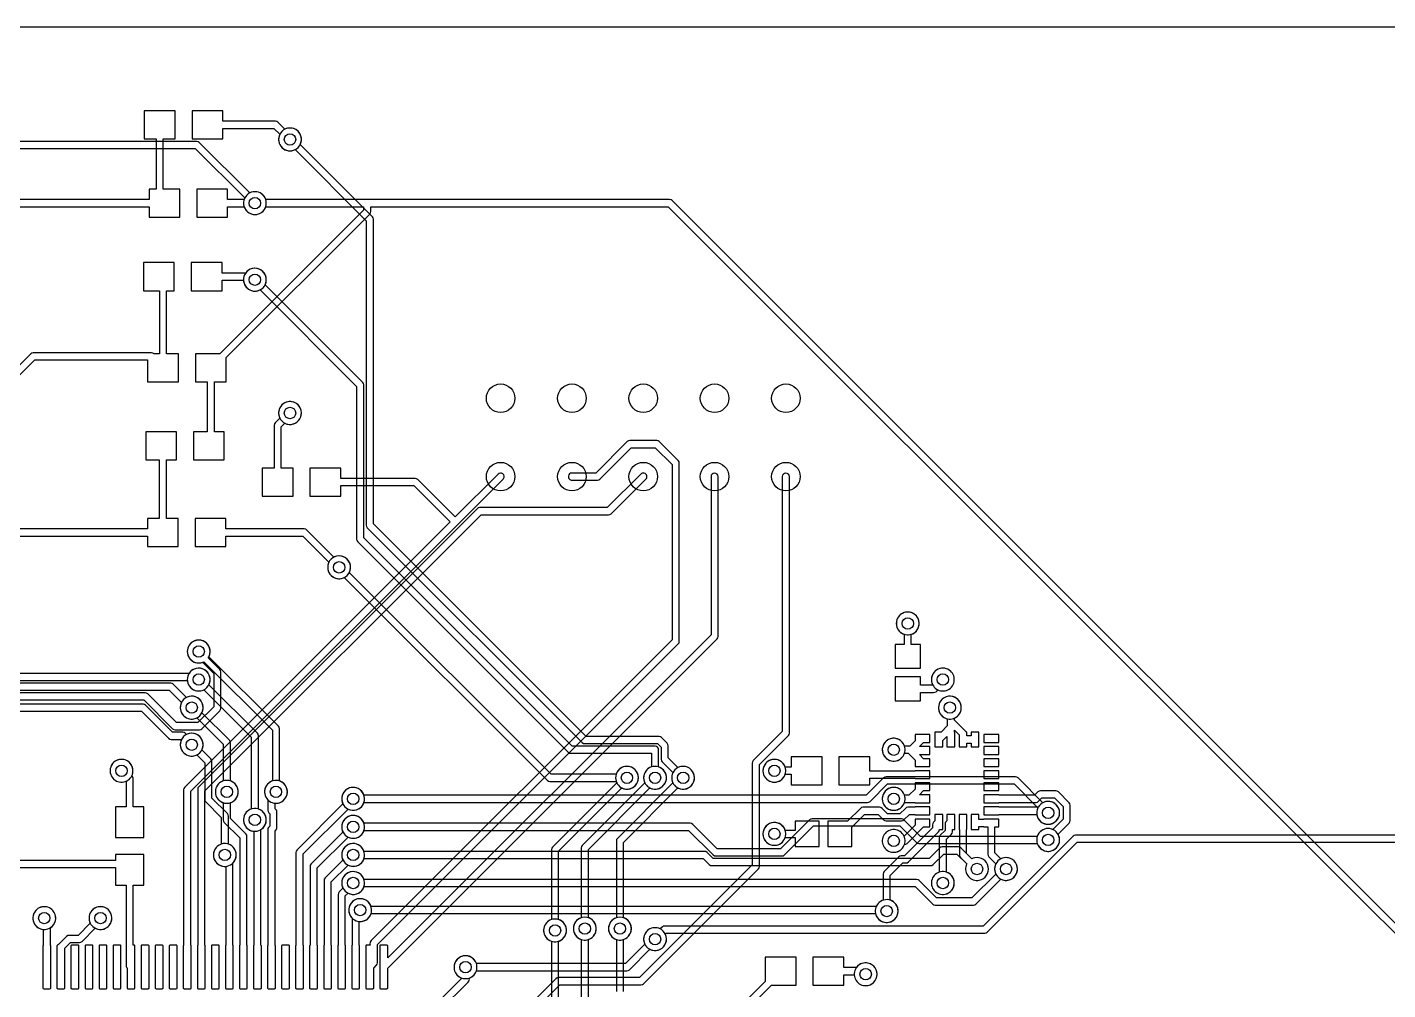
# Model space of a CAD drawing. Header units: millimetres. Extents: x 14 to 284, y -1 to 109.
# Drawn here: x 143.64 to 192.09, y 74.69 to 109 of the extents above; entities that cross this region are included whole.
import ezdxf

# ---------------------------------------------------------------- set-up
doc = ezdxf.new("R2010")
doc.units = ezdxf.units.MM

msp = doc.modelspace()

# ---------------------------------------------------------------- linework, layer by layer
at = {"layer": '16_copper'}
for points in [[(90.507, 105.789), (111.253, 105.789), (112.332, 104.71, 0.198912), (112.422, 104.673), (149.627, 104.673), (151.387, 102.914, 0.941273), (152.089, 102.504), (152.115, 102.55, 0.720354), (151.566, 103.093), (149.77, 104.89, 0.198912), (149.68, 104.927), (112.474, 104.927), (111.396, 106.006, 0.198912), (111.306, 106.043), (90.454, 106.043, 0.198912)], [(237.32, 80.207), (180.979, 80.207, 0.198912), (180.889, 80.17), (177.686, 76.967), (166.34, 76.967, 0.198912), (166.25, 76.929), (166.184, 76.863), (166.18, 76.865), (166.131, 76.886), (166.079, 76.899), (166.027, 76.906), (165.973, 76.906), (165.921, 76.899), (165.869, 76.886), (165.82, 76.865), (165.774, 76.839), (165.731, 76.806), (165.694, 76.769), (165.661, 76.726), (165.635, 76.68), (165.614, 76.631), (165.601, 76.579), (165.594, 76.527), (165.594, 76.473), (165.601, 76.421), (165.614, 76.369), (165.635, 76.32), (165.661, 76.274), (165.694, 76.231), (165.731, 76.194), (165.774, 76.161), (165.82, 76.135), (165.869, 76.114), (165.921, 76.101), (165.973, 76.094), (166.027, 76.094), (166.079, 76.101, 0.496235), (166.363, 76.684), (166.392, 76.713), (177.739, 76.713, 0.198912), (177.829, 76.75), (181.032, 79.953), (237.32, 79.953, 1)], [(162.566, 71.812), (162.566, 76.423, 0.941276), (162.359, 77.209), (162.308, 77.196, 0.720356), (162.312, 76.423), (162.312, 71.771)], [(163.627, 72.357), (163.627, 76.488, 0.941276), (163.421, 77.274), (163.369, 77.26, 0.720356), (163.373, 76.488), (163.373, 72.305, 0.198912)], [(164.877, 74.637), (164.877, 76.488, 0.941276), (164.671, 77.274), (164.619, 77.26, 0.720356), (164.623, 76.488), (164.623, 74.637)]]:
    msp.add_lwpolyline(points, format="xyb", dxfattribs=at)
for points in [[(167.079, 81.851, 1), (166.921, 82.649), (166.869, 82.636, 0.035223), (166.816, 82.613), (166.47, 82.96), (166.47, 83.392, 0.198912), (166.433, 83.482), (166.232, 83.683, 0.198912), (166.142, 83.72), (163.553, 83.72), (155.97, 91.303), (155.97, 102.157, 0.198912), (155.933, 102.247), (153.363, 104.816, 0.941273), (152.661, 105.226), (152.635, 105.18, 0.720354), (153.184, 104.637), (155.716, 102.104), (155.716, 91.25, 0.198912), (155.753, 91.16), (163.41, 83.503, 0.198912), (163.5, 83.466), (166.089, 83.466), (166.216, 83.339), (166.216, 82.907, 0.198912), (166.253, 82.817), (166.637, 82.434), (166.635, 82.43), (166.614, 82.381), (166.601, 82.329), (166.594, 82.277), (166.594, 82.223), (166.601, 82.171), (166.614, 82.119), (166.635, 82.07), (166.661, 82.024), (166.694, 81.981), (166.731, 81.944), (166.774, 81.911), (166.82, 81.885), (166.869, 81.864), (166.921, 81.851), (166.973, 81.844), (167.027, 81.844)], [(166.079, 81.851, 0.771278), (166.127, 82.637), (166.127, 83.25, 0.414214), (166, 83.377), (163.053, 83.377), (155.627, 90.803), (155.627, 96.25, 0.198912), (155.59, 96.34), (152.113, 99.816, 0.941273), (151.411, 100.226), (151.385, 100.18, 0.720354), (151.934, 99.637), (155.373, 96.197), (155.373, 90.75, 0.198912), (155.41, 90.66), (162.91, 83.16, 0.198912), (163, 83.123), (165.873, 83.123), (165.873, 82.637), (165.869, 82.636), (165.82, 82.615), (165.774, 82.589), (165.731, 82.556), (165.694, 82.519), (165.661, 82.476), (165.635, 82.43), (165.614, 82.381), (165.601, 82.329), (165.594, 82.277), (165.594, 82.223), (165.601, 82.171), (165.614, 82.119), (165.635, 82.07), (165.661, 82.024), (165.694, 81.981), (165.731, 81.944), (165.774, 81.911), (165.82, 81.885), (165.869, 81.864), (165.921, 81.851), (165.973, 81.844), (166.027, 81.844)], [(165.079, 81.851, 1), (164.921, 82.649), (164.869, 82.636, 0.235788), (164.613, 82.377), (162.303, 82.377), (155.113, 89.566, 0.941273), (154.411, 89.976), (154.385, 89.93, 0.720354), (154.934, 89.387), (162.16, 82.16, 0.198912), (162.25, 82.123), (164.613, 82.123), (164.614, 82.119), (164.635, 82.07), (164.661, 82.024), (164.694, 81.981), (164.731, 81.944), (164.774, 81.911), (164.82, 81.885), (164.869, 81.864), (164.921, 81.851), (164.973, 81.844), (165.027, 81.844)], [(152.579, 81.351, 0.771278), (152.627, 82.137), (152.627, 84, 0.198912), (152.59, 84.09), (150.113, 86.566, 0.941273), (149.411, 86.976), (149.385, 86.93, 0.720354), (149.934, 86.387), (152.373, 83.947), (152.373, 82.137), (152.369, 82.136), (152.32, 82.115), (152.274, 82.089), (152.231, 82.056), (152.194, 82.019), (152.161, 81.976), (152.135, 81.93), (152.114, 81.881), (152.101, 81.829), (152.094, 81.777), (152.094, 81.723), (152.101, 81.671), (152.114, 81.619), (152.135, 81.57), (152.161, 81.524), (152.194, 81.481), (152.231, 81.444), (152.274, 81.411), (152.32, 81.385), (152.369, 81.364), (152.421, 81.351), (152.473, 81.344), (152.527, 81.344)], [(151.829, 80.351, 0.771278), (151.877, 81.137), (151.877, 83.75, 0.198912), (151.84, 83.84), (150.113, 85.566, 0.941273), (149.411, 85.976), (149.385, 85.93, 0.720354), (149.934, 85.387), (151.623, 83.697), (151.623, 81.137), (151.619, 81.136), (151.57, 81.115), (151.524, 81.089), (151.481, 81.056), (151.444, 81.019), (151.411, 80.976), (151.385, 80.93), (151.364, 80.881), (151.351, 80.829), (151.344, 80.777), (151.344, 80.723), (151.351, 80.671), (151.364, 80.619), (151.385, 80.57), (151.411, 80.524), (151.444, 80.481), (151.481, 80.444), (151.524, 80.411), (151.57, 80.385), (151.619, 80.364), (151.671, 80.351), (151.723, 80.344), (151.777, 80.344)], [(150.829, 81.351, 0.771278), (150.877, 82.137), (150.877, 83.5, 0.198912), (150.84, 83.59), (149.863, 84.566, 0.941273), (149.161, 84.976), (149.135, 84.93, 0.720354), (149.684, 84.387), (150.623, 83.447), (150.623, 82.137), (150.619, 82.136), (150.57, 82.115), (150.524, 82.089), (150.481, 82.056), (150.444, 82.019), (150.411, 81.976), (150.385, 81.93), (150.364, 81.881), (150.351, 81.829), (150.344, 81.777), (150.344, 81.723), (150.351, 81.671), (150.364, 81.619), (150.385, 81.57), (150.411, 81.524), (150.444, 81.481), (150.481, 81.444), (150.524, 81.411), (150.57, 81.385), (150.619, 81.364), (150.671, 81.351), (150.723, 81.344), (150.777, 81.344)], [(150.759, 79.101, 0.771278), (150.807, 79.887), (150.807, 80.886, 0.198912), (150.769, 80.976), (150.217, 81.529), (150.217, 82.84, 0.198912), (150.179, 82.929), (149.863, 83.246, 0.941273), (149.161, 83.655), (149.135, 83.609, 0.720354), (149.684, 83.066), (149.963, 82.787), (149.963, 81.476, 0.198912), (150, 81.387), (150.553, 80.834), (150.553, 79.887), (150.549, 79.886), (150.499, 79.865), (150.453, 79.839), (150.411, 79.806), (150.373, 79.769), (150.341, 79.726), (150.314, 79.68), (150.294, 79.631), (150.28, 79.579), (150.273, 79.527), (150.273, 79.473), (150.28, 79.421), (150.294, 79.369), (150.314, 79.32), (150.341, 79.274), (150.373, 79.231), (150.411, 79.194), (150.453, 79.161), (150.499, 79.135), (150.549, 79.114), (150.6, 79.101), (150.653, 79.094), (150.706, 79.094)], [(155.636, 81.631, 1), (154.864, 81.369), (154.885, 81.32, 0.671777), (155.637, 81.373), (173.566, 81.373, 0.198912), (173.656, 81.41), (174.279, 82.033), (178.787, 82.033), (179.637, 81.184, 0.941273), (180.339, 80.774), (180.365, 80.82, 0.720354), (179.816, 81.363), (178.929, 82.25, 0.198912), (178.84, 82.287), (174.226, 82.287, 0.198912), (174.137, 82.25), (173.513, 81.627), (155.637, 81.627)], [(170.529, 79.463, 0.187839), (170.613, 79.5), (171.647, 80.533), (174.721, 80.533), (175.309, 79.945, 0.198912), (175.399, 79.908), (179.613, 79.908, 0.941276), (180.399, 80.114), (180.386, 80.166, 0.720356), (179.613, 80.162), (175.452, 80.162), (174.863, 80.75, 0.198912), (174.774, 80.787), (171.594, 80.787, 0.198912), (171.505, 80.75), (170.471, 79.717), (168.213, 79.717), (167.34, 80.59, 0.198912), (167.25, 80.627), (155.637, 80.627, 0.941276), (154.851, 80.421), (154.864, 80.369, 0.720356), (155.637, 80.373), (167.197, 80.373), (168.071, 79.5, 0.198912), (168.16, 79.463), (170.524, 79.463)], [(177.545, 78.601, 1), (177.386, 79.399), (177.334, 79.386, 0.035223), (177.282, 79.363), (176.895, 79.75, 0.198912), (176.805, 79.787), (176.226, 79.787, 0.198912), (176.137, 79.75), (175.76, 79.374), (168.071, 79.374), (167.855, 79.59, 0.198912), (167.765, 79.627), (155.637, 79.627, 0.941276), (154.851, 79.421), (154.864, 79.369, 0.720356), (155.637, 79.373), (167.712, 79.373), (167.929, 79.157, 0.198912), (168.018, 79.12), (175.813, 79.12, 0.198912), (175.903, 79.157), (176.279, 79.533), (176.752, 79.533), (177.102, 79.184), (177.1, 79.18), (177.08, 79.131), (177.066, 79.079), (177.059, 79.027), (177.059, 78.973), (177.066, 78.921), (177.08, 78.869), (177.1, 78.82), (177.127, 78.774), (177.159, 78.731), (177.197, 78.694), (177.239, 78.661), (177.285, 78.635), (177.334, 78.614), (177.386, 78.601), (177.439, 78.594), (177.492, 78.594)], [(177.345, 77.713, 0.187839), (177.429, 77.75), (178.316, 78.637, 0.941273), (178.726, 79.339), (178.68, 79.365, 0.720354), (178.137, 78.816), (177.287, 77.967), (176.029, 77.967), (175.406, 78.59, 0.198912), (175.316, 78.627), (155.637, 78.627, 0.941276), (154.851, 78.421), (154.864, 78.369, 0.720356), (155.637, 78.373), (175.263, 78.373), (175.887, 77.75, 0.198912), (175.976, 77.713), (177.34, 77.713)], [(155.886, 77.666, 1), (155.115, 77.404), (155.135, 77.355, 0.671777), (155.887, 77.408), (173.854, 77.408, 0.983938), (174.649, 77.579), (174.636, 77.631, 0.685948), (173.877, 77.662), (155.887, 77.662)]]:
    msp.add_lwpolyline(points, format="xyb", close=True, dxfattribs=at)
for points in [[(153.079, 94.851), (153.131, 94.864), (153.18, 94.885), (153.226, 94.911), (153.269, 94.944), (153.306, 94.981), (153.339, 95.024), (153.365, 95.07), (153.386, 95.119), (153.399, 95.171), (153.406, 95.223), (153.406, 95.277), (153.399, 95.329), (153.386, 95.381), (153.365, 95.43), (153.339, 95.476), (153.306, 95.519), (153.269, 95.556), (153.226, 95.589), (153.18, 95.615), (153.131, 95.636), (153.079, 95.649), (153.027, 95.656), (152.973, 95.656), (152.921, 95.649), (152.869, 95.636), (152.82, 95.615), (152.774, 95.589), (152.731, 95.556), (152.694, 95.519), (152.661, 95.476), (152.635, 95.43), (152.614, 95.381), (152.601, 95.329), (152.594, 95.277), (152.594, 95.223), (152.601, 95.171), (152.614, 95.119), (152.635, 95.07), (152.661, 95.024), (152.694, 94.981), (152.731, 94.944), (152.774, 94.911), (152.82, 94.885), (152.869, 94.864), (152.921, 94.851), (152.973, 94.844), (153.027, 94.844)], [(175.079, 87.351), (175.131, 87.364), (175.18, 87.385), (175.226, 87.411), (175.269, 87.444), (175.306, 87.481), (175.339, 87.524), (175.365, 87.57), (175.386, 87.619), (175.399, 87.671), (175.406, 87.723), (175.406, 87.777), (175.399, 87.829), (175.386, 87.881), (175.365, 87.93), (175.339, 87.976), (175.306, 88.019), (175.269, 88.056), (175.226, 88.089), (175.18, 88.115), (175.131, 88.136), (175.079, 88.149), (175.027, 88.156), (174.973, 88.156), (174.921, 88.149), (174.869, 88.136), (174.82, 88.115), (174.774, 88.089), (174.731, 88.056), (174.694, 88.019), (174.661, 87.976), (174.635, 87.93), (174.614, 87.881), (174.601, 87.829), (174.594, 87.777), (174.594, 87.723), (174.601, 87.671), (174.614, 87.619), (174.635, 87.57), (174.661, 87.524), (174.694, 87.481), (174.731, 87.444), (174.774, 87.411), (174.82, 87.385), (174.869, 87.364), (174.921, 87.351), (174.973, 87.344), (175.027, 87.344)], [(176.329, 85.351), (176.381, 85.364), (176.43, 85.385), (176.476, 85.411), (176.519, 85.444), (176.556, 85.481), (176.589, 85.524), (176.615, 85.57), (176.636, 85.619), (176.649, 85.671), (176.656, 85.723), (176.656, 85.777), (176.649, 85.829), (176.636, 85.881), (176.615, 85.93), (176.589, 85.976), (176.556, 86.019), (176.519, 86.056), (176.476, 86.089), (176.43, 86.115), (176.381, 86.136), (176.329, 86.149), (176.277, 86.156), (176.223, 86.156), (176.171, 86.149), (176.119, 86.136), (176.07, 86.115), (176.024, 86.089), (175.981, 86.056), (175.944, 86.019), (175.911, 85.976), (175.885, 85.93), (175.864, 85.881), (175.851, 85.829), (175.844, 85.777), (175.844, 85.723), (175.851, 85.671), (175.864, 85.619), (175.885, 85.57), (175.911, 85.524), (175.944, 85.481), (175.981, 85.444), (176.024, 85.411), (176.07, 85.385), (176.119, 85.364), (176.171, 85.351), (176.223, 85.344), (176.277, 85.344)], [(176.579, 84.351), (176.631, 84.364), (176.68, 84.385), (176.726, 84.411), (176.769, 84.444), (176.806, 84.481), (176.839, 84.524), (176.865, 84.57), (176.886, 84.619), (176.899, 84.671), (176.906, 84.723), (176.906, 84.777), (176.899, 84.829), (176.886, 84.881), (176.865, 84.93), (176.839, 84.976), (176.806, 85.019), (176.769, 85.056), (176.726, 85.089), (176.68, 85.115), (176.631, 85.136), (176.579, 85.149), (176.527, 85.156), (176.473, 85.156), (176.421, 85.149), (176.369, 85.136), (176.32, 85.115), (176.274, 85.089), (176.231, 85.056), (176.194, 85.019), (176.161, 84.976), (176.135, 84.93), (176.114, 84.881), (176.101, 84.829), (176.094, 84.777), (176.094, 84.723), (176.101, 84.671), (176.114, 84.619), (176.135, 84.57), (176.161, 84.524), (176.194, 84.481), (176.231, 84.444), (176.274, 84.411), (176.32, 84.385), (176.369, 84.364), (176.421, 84.351), (176.473, 84.344), (176.527, 84.344)], [(174.579, 82.851), (174.631, 82.864), (174.68, 82.885), (174.726, 82.911), (174.769, 82.944), (174.806, 82.981), (174.839, 83.024), (174.865, 83.07), (174.886, 83.119), (174.899, 83.171), (174.906, 83.223), (174.906, 83.277), (174.899, 83.329), (174.886, 83.381), (174.865, 83.43), (174.839, 83.476), (174.806, 83.519), (174.769, 83.556), (174.726, 83.589), (174.68, 83.615), (174.631, 83.636), (174.579, 83.649), (174.527, 83.656), (174.473, 83.656), (174.421, 83.649), (174.369, 83.636), (174.32, 83.615), (174.274, 83.589), (174.231, 83.556), (174.194, 83.519), (174.161, 83.476), (174.135, 83.43), (174.114, 83.381), (174.101, 83.329), (174.094, 83.277), (174.094, 83.223), (174.101, 83.171), (174.114, 83.119), (174.135, 83.07), (174.161, 83.024), (174.194, 82.981), (174.231, 82.944), (174.274, 82.911), (174.32, 82.885), (174.369, 82.864), (174.421, 82.851), (174.473, 82.844), (174.527, 82.844)], [(147.079, 82.101), (147.131, 82.114), (147.18, 82.135), (147.226, 82.161), (147.269, 82.194), (147.306, 82.231), (147.339, 82.274), (147.365, 82.32), (147.386, 82.369), (147.399, 82.421), (147.406, 82.473), (147.406, 82.527), (147.399, 82.579), (147.386, 82.631), (147.365, 82.68), (147.339, 82.726), (147.306, 82.769), (147.269, 82.806), (147.226, 82.839), (147.18, 82.865), (147.131, 82.886), (147.079, 82.899), (147.027, 82.906), (146.973, 82.906), (146.921, 82.899), (146.869, 82.886), (146.82, 82.865), (146.774, 82.839), (146.731, 82.806), (146.694, 82.769), (146.661, 82.726), (146.635, 82.68), (146.614, 82.631), (146.601, 82.579), (146.594, 82.527), (146.594, 82.473), (146.601, 82.421), (146.614, 82.369), (146.635, 82.32), (146.661, 82.274), (146.694, 82.231), (146.731, 82.194), (146.774, 82.161), (146.82, 82.135), (146.869, 82.114), (146.921, 82.101), (146.973, 82.094), (147.027, 82.094)], [(170.329, 82.101), (170.381, 82.114), (170.43, 82.135), (170.476, 82.161), (170.519, 82.194), (170.556, 82.231), (170.589, 82.274), (170.615, 82.32), (170.636, 82.369), (170.649, 82.421), (170.656, 82.473), (170.656, 82.527), (170.649, 82.579), (170.636, 82.631), (170.615, 82.68), (170.589, 82.726), (170.556, 82.769), (170.519, 82.806), (170.476, 82.839), (170.43, 82.865), (170.381, 82.886), (170.329, 82.899), (170.277, 82.906), (170.223, 82.906), (170.171, 82.899), (170.119, 82.886), (170.07, 82.865), (170.024, 82.839), (169.981, 82.806), (169.944, 82.769), (169.911, 82.726), (169.885, 82.68), (169.864, 82.631), (169.851, 82.579), (169.844, 82.527), (169.844, 82.473), (169.851, 82.421), (169.864, 82.369), (169.885, 82.32), (169.911, 82.274), (169.944, 82.231), (169.981, 82.194), (170.024, 82.161), (170.07, 82.135), (170.119, 82.114), (170.171, 82.101), (170.223, 82.094), (170.277, 82.094)], [(174.579, 81.101), (174.631, 81.114), (174.68, 81.135), (174.726, 81.161), (174.769, 81.194), (174.806, 81.231), (174.839, 81.274), (174.865, 81.32), (174.886, 81.369), (174.899, 81.421), (174.906, 81.473), (174.906, 81.527), (174.899, 81.579), (174.886, 81.631), (174.865, 81.68), (174.839, 81.726), (174.806, 81.769), (174.769, 81.806), (174.726, 81.839), (174.68, 81.865), (174.631, 81.886), (174.579, 81.899), (174.527, 81.906), (174.473, 81.906), (174.421, 81.899), (174.369, 81.886), (174.32, 81.865), (174.274, 81.839), (174.231, 81.806), (174.194, 81.769), (174.161, 81.726), (174.135, 81.68), (174.114, 81.631), (174.101, 81.579), (174.094, 81.527), (174.094, 81.473), (174.101, 81.421), (174.114, 81.369), (174.135, 81.32), (174.161, 81.274), (174.194, 81.231), (174.231, 81.194), (174.274, 81.161), (174.32, 81.135), (174.369, 81.114), (174.421, 81.101), (174.473, 81.094), (174.527, 81.094)], [(170.329, 79.851), (170.381, 79.864), (170.43, 79.885), (170.476, 79.911), (170.519, 79.944), (170.556, 79.981), (170.589, 80.024), (170.615, 80.07), (170.636, 80.119), (170.649, 80.171), (170.656, 80.223), (170.656, 80.277), (170.649, 80.329), (170.636, 80.381), (170.615, 80.43), (170.589, 80.476), (170.556, 80.519), (170.519, 80.556), (170.476, 80.589), (170.43, 80.615), (170.381, 80.636), (170.329, 80.649), (170.277, 80.656), (170.223, 80.656), (170.171, 80.649), (170.119, 80.636), (170.07, 80.615), (170.024, 80.589), (169.981, 80.556), (169.944, 80.519), (169.911, 80.476), (169.885, 80.43), (169.864, 80.381), (169.851, 80.329), (169.844, 80.277), (169.844, 80.223), (169.851, 80.171), (169.864, 80.119), (169.885, 80.07), (169.911, 80.024), (169.944, 79.981), (169.981, 79.944), (170.024, 79.911), (170.07, 79.885), (170.119, 79.864), (170.171, 79.851), (170.223, 79.844), (170.277, 79.844)], [(174.579, 79.601), (174.631, 79.614), (174.68, 79.635), (174.726, 79.661), (174.769, 79.694), (174.806, 79.731), (174.839, 79.774), (174.865, 79.82), (174.886, 79.869), (174.899, 79.921), (174.906, 79.973), (174.906, 80.027), (174.899, 80.079), (174.886, 80.131), (174.865, 80.18), (174.839, 80.226), (174.806, 80.269), (174.769, 80.306), (174.726, 80.339), (174.68, 80.365), (174.631, 80.386), (174.579, 80.399), (174.527, 80.406), (174.473, 80.406), (174.421, 80.399), (174.369, 80.386), (174.32, 80.365), (174.274, 80.339), (174.231, 80.306), (174.194, 80.269), (174.161, 80.226), (174.135, 80.18), (174.114, 80.131), (174.101, 80.079), (174.094, 80.027), (174.094, 79.973), (174.101, 79.921), (174.114, 79.869), (174.135, 79.82), (174.161, 79.774), (174.194, 79.731), (174.231, 79.694), (174.274, 79.661), (174.32, 79.635), (174.369, 79.614), (174.421, 79.601), (174.473, 79.594), (174.527, 79.594)], [(176.329, 78.101), (176.381, 78.114), (176.43, 78.135), (176.476, 78.161), (176.519, 78.194), (176.556, 78.231), (176.589, 78.274), (176.615, 78.32), (176.636, 78.369), (176.649, 78.421), (176.656, 78.473), (176.656, 78.527), (176.649, 78.579), (176.636, 78.631), (176.615, 78.68), (176.589, 78.726), (176.556, 78.769), (176.519, 78.806), (176.476, 78.839), (176.43, 78.865), (176.381, 78.886), (176.329, 78.899), (176.277, 78.906), (176.223, 78.906), (176.171, 78.899), (176.119, 78.886), (176.07, 78.865), (176.024, 78.839), (175.981, 78.806), (175.944, 78.769), (175.911, 78.726), (175.885, 78.68), (175.864, 78.631), (175.851, 78.579), (175.844, 78.527), (175.844, 78.473), (175.851, 78.421), (175.864, 78.369), (175.885, 78.32), (175.911, 78.274), (175.944, 78.231), (175.981, 78.194), (176.024, 78.161), (176.07, 78.135), (176.119, 78.114), (176.171, 78.101), (176.223, 78.094), (176.277, 78.094)], [(144.329, 76.851), (144.381, 76.864), (144.43, 76.885), (144.476, 76.911), (144.519, 76.944), (144.556, 76.981), (144.589, 77.024), (144.615, 77.07), (144.636, 77.119), (144.649, 77.171), (144.656, 77.223), (144.656, 77.277), (144.649, 77.329), (144.636, 77.381), (144.615, 77.43), (144.589, 77.476), (144.556, 77.519), (144.519, 77.556), (144.476, 77.589), (144.43, 77.615), (144.381, 77.636), (144.329, 77.649), (144.277, 77.656), (144.223, 77.656), (144.171, 77.649), (144.119, 77.636), (144.07, 77.615), (144.024, 77.589), (143.981, 77.556), (143.944, 77.519), (143.911, 77.476), (143.885, 77.43), (143.864, 77.381), (143.851, 77.329), (143.844, 77.277), (143.844, 77.223), (143.851, 77.171), (143.864, 77.119), (143.885, 77.07), (143.911, 77.024), (143.944, 76.981), (143.981, 76.944), (144.024, 76.911), (144.07, 76.885), (144.119, 76.864), (144.171, 76.851), (144.223, 76.844), (144.277, 76.844)], [(146.329, 76.851), (146.381, 76.864), (146.43, 76.885), (146.476, 76.911), (146.519, 76.944), (146.556, 76.981), (146.589, 77.024), (146.615, 77.07), (146.636, 77.119), (146.649, 77.171), (146.656, 77.223), (146.656, 77.277), (146.649, 77.329), (146.636, 77.381), (146.615, 77.43), (146.589, 77.476), (146.556, 77.519), (146.519, 77.556), (146.476, 77.589), (146.43, 77.615), (146.381, 77.636), (146.329, 77.649), (146.277, 77.656), (146.223, 77.656), (146.171, 77.649), (146.119, 77.636), (146.07, 77.615), (146.024, 77.589), (145.981, 77.556), (145.944, 77.519), (145.911, 77.476), (145.885, 77.43), (145.864, 77.381), (145.851, 77.329), (145.844, 77.277), (145.844, 77.223), (145.851, 77.171), (145.864, 77.119), (145.885, 77.07), (145.911, 77.024), (145.944, 76.981), (145.981, 76.944), (146.024, 76.911), (146.07, 76.885), (146.119, 76.864), (146.171, 76.851), (146.223, 76.844), (146.277, 76.844)], [(159.329, 75.101), (159.381, 75.114), (159.43, 75.135), (159.476, 75.161), (159.519, 75.194), (159.556, 75.231), (159.589, 75.274), (159.615, 75.32), (159.636, 75.369), (159.649, 75.421), (159.656, 75.473), (159.656, 75.527), (159.649, 75.579), (159.636, 75.631), (159.615, 75.68), (159.589, 75.726), (159.556, 75.769), (159.519, 75.806), (159.476, 75.839), (159.43, 75.865), (159.381, 75.886), (159.329, 75.899), (159.277, 75.906), (159.223, 75.906), (159.171, 75.899), (159.119, 75.886), (159.07, 75.865), (159.024, 75.839), (158.981, 75.806), (158.944, 75.769), (158.911, 75.726), (158.885, 75.68), (158.864, 75.631), (158.851, 75.579), (158.844, 75.527), (158.844, 75.473), (158.851, 75.421), (158.864, 75.369), (158.885, 75.32), (158.911, 75.274), (158.944, 75.231), (158.981, 75.194), (159.024, 75.161), (159.07, 75.135), (159.119, 75.114), (159.171, 75.101), (159.223, 75.094), (159.277, 75.094)], [(173.579, 74.851), (173.631, 74.864), (173.68, 74.885), (173.726, 74.911), (173.769, 74.944), (173.806, 74.981), (173.839, 75.024), (173.865, 75.07), (173.886, 75.119), (173.899, 75.171), (173.906, 75.223), (173.906, 75.277), (173.899, 75.329), (173.886, 75.381), (173.865, 75.43), (173.839, 75.476), (173.806, 75.519), (173.769, 75.556), (173.726, 75.589), (173.68, 75.615), (173.631, 75.636), (173.579, 75.649), (173.527, 75.656), (173.473, 75.656), (173.421, 75.649), (173.369, 75.636), (173.32, 75.615), (173.274, 75.589), (173.231, 75.556), (173.194, 75.519), (173.161, 75.476), (173.135, 75.43), (173.114, 75.381), (173.101, 75.329), (173.094, 75.277), (173.094, 75.223), (173.101, 75.171), (173.114, 75.119), (173.135, 75.07), (173.161, 75.024), (173.194, 74.981), (173.231, 74.944), (173.274, 74.911), (173.32, 74.885), (173.369, 74.864), (173.421, 74.851), (173.473, 74.844), (173.527, 74.844)]]:
    msp.add_lwpolyline(points, close=True, dxfattribs=at)
at = {"layer": '1_copper'}
for points in [[(149.08, 103.23), (148.487, 103.23), (148.487, 105.02), (148.91, 105.02), (148.91, 106.02), (147.81, 106.02), (147.81, 105.02), (148.233, 105.02), (148.233, 103.23), (147.98, 103.23), (147.98, 102.857), (137.903, 102.857), (134.52, 106.24, 1), (134.34, 106.06), (137.76, 102.64, 0.198912), (137.85, 102.603), (147.98, 102.603), (147.98, 102.23), (149.08, 102.23)], [(153.079, 104.601, 1), (152.921, 105.399), (152.869, 105.386, 0.035223), (152.816, 105.363), (152.57, 105.61, 0.198912), (152.48, 105.647), (150.61, 105.647), (150.61, 106.02), (149.51, 106.02), (149.51, 105.02), (150.61, 105.02), (150.61, 105.393), (152.427, 105.393), (152.637, 105.184), (152.635, 105.18), (152.614, 105.131), (152.601, 105.079), (152.594, 105.027), (152.594, 104.973), (152.601, 104.921), (152.614, 104.869), (152.635, 104.82), (152.661, 104.774), (152.694, 104.731), (152.731, 104.694), (152.774, 104.661), (152.82, 104.635), (152.869, 104.614), (152.921, 104.601), (152.973, 104.594), (153.027, 104.594)], [(151.829, 99.601, 1), (151.671, 100.399), (151.619, 100.386, 0.156586), (151.42, 100.237), (150.58, 100.237), (150.58, 100.61), (149.48, 100.61), (149.48, 99.61), (150.58, 99.61), (150.58, 99.983), (151.344, 99.983), (151.344, 99.973), (151.351, 99.921), (151.364, 99.869), (151.385, 99.82), (151.411, 99.774), (151.444, 99.731), (151.481, 99.694), (151.524, 99.661), (151.57, 99.635), (151.619, 99.614), (151.671, 99.601), (151.723, 99.594), (151.777, 99.594)], [(153.11, 93.29), (152.687, 93.29), (152.687, 94.757), (152.816, 94.887, 0.941273), (153.226, 95.589), (153.18, 95.615, 0.720354), (152.637, 95.066), (152.47, 94.9, 0.198912), (152.433, 94.81), (152.433, 93.29), (152.01, 93.29), (152.01, 92.29), (153.11, 92.29)], [(149.02, 91.49), (148.597, 91.49), (148.597, 93.58), (148.96, 93.58), (148.96, 94.58), (147.86, 94.58), (147.86, 93.58), (148.343, 93.58), (148.343, 91.49), (147.92, 91.49), (147.92, 91.117), (139.643, 91.117), (139.52, 91.24, 1), (139.34, 91.06), (139.5, 90.9, 0.198912), (139.59, 90.863), (147.92, 90.863), (147.92, 90.49), (149.02, 90.49)], [(155.965, 74.735), (155.975, 74.745), (155.98, 74.758), (155.98, 75.47), (156.074, 75.564, 0.198912), (156.111, 75.654), (156.111, 76.306), (166.826, 87.021, 0.198912), (166.863, 87.111), (166.863, 93.462, 0.198912), (166.826, 93.552), (166.149, 94.229, 0.198912), (166.059, 94.266), (165.101, 94.266, 0.198912), (165.011, 94.229), (163.893, 93.11), (163.04, 93.11, 0.879449), (163.008, 92.86), (163.04, 92.856), (163.946, 92.856, 0.198912), (164.035, 92.893), (165.154, 94.012), (166.006, 94.012), (166.609, 93.409), (166.609, 87.163), (155.894, 76.449, 0.33212), (155.857, 76.29), (155.728, 76.29), (155.715, 76.285), (155.705, 76.275), (155.7, 76.262), (155.7, 74.758), (155.705, 74.745), (155.715, 74.735), (155.728, 74.73), (155.952, 74.73)], [(160.607, 92.915, 0.894755), (160.41, 93.073), (158.883, 91.546), (157.55, 92.88, 0.198912), (157.46, 92.917), (154.81, 92.917), (154.81, 93.29), (153.71, 93.29), (153.71, 92.29), (154.81, 92.29), (154.81, 92.663), (157.407, 92.663), (158.704, 91.367), (149.25, 81.913, 0.198912), (149.213, 81.823), (149.213, 76.282), (149.205, 76.275), (149.2, 76.262), (149.2, 74.758), (149.205, 74.745), (149.215, 74.735), (149.228, 74.73), (149.452, 74.73), (149.465, 74.735), (149.475, 74.745), (149.48, 74.758), (149.48, 76.262), (149.475, 76.275), (149.467, 76.282), (149.467, 81.77), (160.59, 92.893)], [(159.805, 91.623), (164.347, 91.623, 0.198912), (164.437, 91.66), (165.67, 92.893, 1), (165.49, 93.073), (164.294, 91.877), (159.752, 91.877, 0.198912), (159.662, 91.84), (149.75, 81.928, 0.198912), (149.713, 81.838), (149.713, 76.282), (149.705, 76.275), (149.7, 76.262), (149.7, 74.758), (149.705, 74.745), (149.715, 74.735), (149.728, 74.73), (149.952, 74.73), (149.965, 74.735), (149.975, 74.745), (149.98, 74.758), (149.98, 76.262), (149.975, 76.275), (149.967, 76.282), (149.967, 81.785)], [(156.465, 74.735), (156.475, 74.745), (156.48, 74.758), (156.48, 75.47), (168.21, 87.2, 0.198912), (168.247, 87.29), (168.247, 92.983, 1), (167.993, 92.983), (167.993, 87.343), (156.48, 75.83), (156.48, 76.262), (156.475, 76.275), (156.465, 76.285), (156.452, 76.29), (156.228, 76.29), (156.215, 76.285), (156.205, 76.275), (156.2, 76.262), (156.2, 74.758), (156.205, 74.745), (156.215, 74.735), (156.228, 74.73), (156.452, 74.73)], [(154.829, 89.351, 1), (154.671, 90.149), (154.619, 90.136, 0.035223), (154.566, 90.113), (153.6, 91.08, 0.198912), (153.51, 91.117), (150.72, 91.117), (150.72, 91.49), (149.62, 91.49), (149.62, 90.49), (150.72, 90.49), (150.72, 90.863), (153.457, 90.863), (154.387, 89.934), (154.385, 89.93), (154.364, 89.881), (154.351, 89.829), (154.344, 89.777), (154.344, 89.723), (154.351, 89.671), (154.364, 89.619), (154.385, 89.57), (154.411, 89.524), (154.444, 89.481), (154.481, 89.444), (154.524, 89.411), (154.57, 89.385), (154.619, 89.364), (154.671, 89.351), (154.723, 89.344), (154.777, 89.344)], [(175.45, 87.005), (175.127, 87.005), (175.127, 87.363, 0.941276), (174.921, 88.149), (174.869, 88.136, 0.720356), (174.873, 87.363), (174.873, 87.005), (174.55, 87.005), (174.55, 86.155), (175.45, 86.155)], [(175.45, 85.293), (175.92, 85.293, 0.350204), (176.066, 85.387), (176.07, 85.385, 1), (176.43, 86.115), (176.381, 86.136, 0.668177), (175.885, 85.57), (175.887, 85.566), (175.867, 85.547), (175.45, 85.547), (175.45, 85.845), (174.55, 85.845), (174.55, 84.995), (175.45, 84.995)], [(176.19, 83.881), (175.965, 83.881), (175.965, 83.351), (176.245, 83.351), (176.245, 83.577), (176.395, 83.727), (176.395, 83.351), (176.675, 83.351), (176.675, 83.881), (176.662, 83.881), (176.662, 83.943), (176.825, 83.78), (176.825, 83.351), (177.105, 83.351), (177.105, 83.489), (177.255, 83.489), (177.255, 83.351), (177.535, 83.351), (177.535, 83.881), (177.255, 83.881), (177.255, 83.743), (177.105, 83.743), (177.105, 83.881), (177.076, 83.881, 0.069896), (177.055, 83.91), (176.662, 84.303), (176.662, 84.377, 0.95948), (176.369, 85.136), (176.32, 85.115, 0.704597), (176.408, 84.354), (176.408, 84.099)], [(174.886, 83.381, 1), (174.114, 83.119), (174.135, 83.07, 0.671777), (174.887, 83.123), (175.014, 83.123), (175.26, 82.877), (175.26, 82.651), (175.79, 82.651), (175.79, 82.931), (175.565, 82.931), (175.415, 83.081), (175.79, 83.081), (175.79, 83.361), (175.415, 83.361), (175.565, 83.511), (175.79, 83.511), (175.79, 83.791), (175.26, 83.791), (175.26, 83.566), (175.071, 83.377), (174.887, 83.377)], [(147.79, 81.22), (147.417, 81.22), (147.417, 82.21, 0.247404), (147.365, 82.32), (147.386, 82.369, 1), (146.614, 82.631), (146.601, 82.579, 0.57735), (147.131, 82.114), (147.163, 82.128), (147.163, 81.22), (146.79, 81.22), (146.79, 80.12), (147.79, 80.12)], [(171.95, 83), (170.85, 83), (170.85, 82.627), (170.637, 82.627, 0.941276), (169.851, 82.421), (169.864, 82.369, 0.720356), (170.637, 82.373), (170.85, 82.373), (170.85, 82), (171.95, 82)], [(162.518, 76.411, 0.771278), (162.566, 77.197), (162.566, 79.636), (164.816, 81.887, 0.941273), (165.226, 82.589), (165.18, 82.615, 0.720354), (164.637, 82.066), (162.349, 79.779, 0.198912), (162.312, 79.689), (162.312, 77.197), (162.308, 77.196), (162.259, 77.175), (162.212, 77.149), (162.17, 77.116), (162.133, 77.078), (162.1, 77.036), (162.073, 76.99), (162.053, 76.941), (162.039, 76.889), (162.032, 76.837), (162.032, 76.783), (162.039, 76.73), (162.053, 76.679), (162.073, 76.63), (162.1, 76.584), (162.133, 76.541), (162.17, 76.504), (162.212, 76.471), (162.259, 76.445), (162.308, 76.424), (162.359, 76.411), (162.412, 76.404), (162.465, 76.404)], [(163.579, 76.475, 0.771278), (163.627, 77.261), (163.627, 79.697), (165.816, 81.887, 0.941273), (166.226, 82.589), (166.18, 82.615, 0.720354), (165.637, 82.066), (163.41, 79.84, 0.198912), (163.373, 79.75), (163.373, 77.261), (163.369, 77.26), (163.32, 77.24), (163.274, 77.213), (163.231, 77.181), (163.194, 77.143), (163.161, 77.101), (163.135, 77.055), (163.114, 77.005), (163.101, 76.954), (163.094, 76.901), (163.094, 76.848), (163.101, 76.795), (163.114, 76.743), (163.135, 76.694), (163.161, 76.648), (163.194, 76.606), (163.231, 76.568), (163.274, 76.536), (163.32, 76.509), (163.369, 76.489), (163.421, 76.475), (163.473, 76.468), (163.527, 76.468)], [(164.829, 76.475, 0.771278), (164.877, 77.261), (164.877, 79.947), (166.816, 81.887, 0.941273), (167.226, 82.589), (167.18, 82.615, 0.720354), (166.637, 82.066), (164.66, 80.09, 0.198912), (164.623, 80), (164.623, 77.261), (164.619, 77.26), (164.57, 77.24), (164.524, 77.213), (164.481, 77.181), (164.444, 77.143), (164.411, 77.101), (164.385, 77.055), (164.364, 77.005), (164.351, 76.954), (164.344, 76.901), (164.344, 76.848), (164.351, 76.795), (164.364, 76.743), (164.385, 76.694), (164.411, 76.648), (164.444, 76.606), (164.481, 76.568), (164.524, 76.536), (164.57, 76.509), (164.619, 76.489), (164.671, 76.475), (164.723, 76.468), (164.777, 76.468)], [(151.465, 74.735), (151.475, 74.745), (151.48, 74.758), (151.48, 76.262), (151.475, 76.275), (151.467, 76.282), (151.467, 80.16, 0.198912), (151.43, 80.25), (150.877, 80.803), (150.877, 81.363, 0.941276), (150.671, 82.149), (150.619, 82.136, 0.720356), (150.623, 81.363), (150.623, 80.75, 0.198912), (150.66, 80.66), (151.213, 80.107), (151.213, 76.282), (151.205, 76.275), (151.2, 76.262), (151.2, 74.758), (151.205, 74.745), (151.215, 74.735), (151.228, 74.73), (151.452, 74.73)], [(152.465, 74.735), (152.475, 74.745), (152.48, 74.758), (152.48, 76.262), (152.475, 76.275), (152.467, 76.282), (152.467, 80.353), (152.5, 80.387, 0.198912), (152.537, 80.476), (152.537, 81.024, 0.292851), (152.467, 81.147), (152.467, 81.344, 0.944015), (152.579, 82.149), (152.527, 82.156, 0.692585), (152.213, 81.462), (152.213, 81.094, 0.198912), (152.25, 81.004), (152.283, 80.971), (152.283, 80.529, 0.292851), (152.213, 80.406), (152.213, 76.282), (152.205, 76.275), (152.2, 76.262), (152.2, 74.758), (152.205, 74.745), (152.215, 74.735), (152.228, 74.73), (152.452, 74.73)], [(153.465, 74.735), (153.475, 74.745), (153.48, 74.758), (153.48, 76.262), (153.475, 76.275), (153.467, 76.282), (153.467, 79.537), (155.066, 81.137, 0.941273), (155.476, 81.839), (155.43, 81.865, 0.720354), (154.887, 81.316), (153.25, 79.68, 0.198912), (153.213, 79.59), (153.213, 76.282), (153.205, 76.275), (153.2, 76.262), (153.2, 74.758), (153.205, 74.745), (153.215, 74.735), (153.228, 74.73), (153.452, 74.73)], [(175.26, 81.361), (175.79, 81.361), (175.79, 81.641), (175.415, 81.641), (175.565, 81.791), (175.79, 81.791), (175.79, 82.071), (175.26, 82.071), (175.26, 81.846), (175.042, 81.628), (174.886, 81.628, 0.93955), (174.101, 81.421), (174.114, 81.369, 0.721749), (174.887, 81.374), (175.26, 81.374)], [(180.079, 79.635, 0.51388), (180.352, 80.238), (180.75, 80.637, 0.198912), (180.787, 80.726), (180.787, 81.274, 0.198912), (180.75, 81.363), (180.363, 81.75, 0.198912), (180.274, 81.787), (179.726, 81.787, 0.198912), (179.637, 81.75), (179.515, 81.628), (178.24, 81.628), (178.24, 81.641), (177.71, 81.641), (177.71, 81.361), (178.24, 81.361), (178.24, 81.374), (179.567, 81.374, 0.198912), (179.657, 81.412), (179.779, 81.533), (180.221, 81.533), (180.533, 81.221), (180.533, 80.779), (180.162, 80.408), (180.131, 80.42), (180.079, 80.434), (180.027, 80.441), (179.973, 80.441), (179.921, 80.434), (179.869, 80.42), (179.82, 80.4), (179.774, 80.373), (179.731, 80.341), (179.694, 80.303), (179.661, 80.261), (179.635, 80.215), (179.614, 80.166), (179.601, 80.114), (179.594, 80.061), (179.594, 80.008), (179.601, 79.955), (179.614, 79.904), (179.635, 79.855), (179.661, 79.809), (179.694, 79.766), (179.731, 79.729), (179.774, 79.696), (179.82, 79.67), (179.869, 79.649), (179.921, 79.635), (179.973, 79.628), (180.027, 79.628)], [(180.079, 80.601, 1), (179.921, 81.399), (179.869, 81.386, 0.18545), (179.645, 81.198), (178.24, 81.198), (178.24, 81.211), (177.71, 81.211), (177.71, 80.931), (178.24, 80.931), (178.24, 80.944), (179.597, 80.944), (179.601, 80.921), (179.614, 80.869), (179.635, 80.82), (179.661, 80.774), (179.694, 80.731), (179.731, 80.694), (179.774, 80.661), (179.82, 80.635), (179.869, 80.614), (179.921, 80.601), (179.973, 80.594), (180.027, 80.594)], [(151.965, 74.735), (151.975, 74.745), (151.98, 74.758), (151.98, 76.262), (151.975, 76.275), (151.967, 76.282), (151.967, 80.406, 0.949001), (151.57, 81.115), (151.524, 81.089, 0.706929), (151.713, 80.345), (151.713, 76.282), (151.705, 76.275), (151.7, 76.262), (151.7, 74.758), (151.705, 74.745), (151.715, 74.735), (151.728, 74.73), (151.952, 74.73)], [(173.005, 80.495), (173.454, 80.944), (173.942, 80.944), (174.137, 80.75, 0.198912), (174.226, 80.713), (174.774, 80.713, 0.198912), (174.863, 80.75), (175.058, 80.944), (175.26, 80.944), (175.26, 80.931), (175.79, 80.931), (175.79, 81.211), (175.26, 81.211), (175.26, 81.198), (175.005, 81.198, 0.198912), (174.916, 81.161), (174.721, 80.967), (174.279, 80.967), (174.084, 81.161, 0.198912), (173.995, 81.198), (173.401, 81.198, 0.198912), (173.312, 81.161), (172.85, 80.7), (172.155, 80.7), (172.155, 79.8), (173.005, 79.8)], [(174.329, 77.101, 0.771278), (174.377, 77.887), (174.377, 78.769), (174.821, 79.213), (174.933, 79.213, 0.198912), (175.023, 79.25), (176.096, 80.322, 0.197748), (176.133, 80.411), (176.245, 80.411), (176.245, 80.941), (175.965, 80.941), (175.965, 80.716), (175.916, 80.667, 0.198912), (175.879, 80.577), (175.879, 80.465), (174.881, 79.467), (174.768, 79.467, 0.198912), (174.678, 79.429), (174.16, 78.911, 0.198912), (174.123, 78.821), (174.123, 77.887), (174.119, 77.886), (174.07, 77.865), (174.024, 77.839), (173.981, 77.806), (173.944, 77.769), (173.911, 77.726), (173.885, 77.68), (173.864, 77.631), (173.851, 77.579), (173.844, 77.527), (173.844, 77.473), (173.851, 77.421), (173.864, 77.369), (173.885, 77.32), (173.911, 77.274), (173.944, 77.231), (173.981, 77.194), (174.024, 77.161), (174.07, 77.135), (174.119, 77.114), (174.171, 77.101), (174.223, 77.094), (174.277, 77.094)], [(176.329, 78.101, 0.771278), (176.377, 78.887), (176.377, 80.059), (176.551, 80.232, 0.198912), (176.588, 80.322), (176.588, 80.411), (176.675, 80.411), (176.675, 80.941), (176.395, 80.941), (176.395, 80.716, 0.267505), (176.334, 80.602), (176.334, 80.375), (176.16, 80.201, 0.198912), (176.123, 80.111), (176.123, 78.887), (176.119, 78.886), (176.07, 78.865), (176.024, 78.839), (175.981, 78.806), (175.944, 78.769), (175.911, 78.726), (175.885, 78.68), (175.864, 78.631), (175.851, 78.579), (175.844, 78.527), (175.844, 78.473), (175.851, 78.421), (175.864, 78.369), (175.885, 78.32), (175.911, 78.274), (175.944, 78.231), (175.981, 78.194), (176.024, 78.161), (176.07, 78.135), (176.119, 78.114), (176.171, 78.101), (176.223, 78.094), (176.277, 78.094)], [(177.545, 78.601, 1), (177.386, 79.399), (177.334, 79.386, 0.035223), (177.282, 79.363), (177.092, 79.553), (177.092, 80.411), (177.105, 80.411), (177.105, 80.941), (176.825, 80.941), (176.825, 80.411), (176.838, 80.411), (176.838, 79.5, 0.198912), (176.875, 79.41), (177.102, 79.184), (177.1, 79.18), (177.08, 79.131), (177.066, 79.079), (177.059, 79.027), (177.059, 78.973), (177.066, 78.921), (177.08, 78.869), (177.1, 78.82), (177.127, 78.774), (177.159, 78.731), (177.197, 78.694), (177.239, 78.661), (177.285, 78.635), (177.334, 78.614), (177.386, 78.601), (177.439, 78.594), (177.492, 78.594)], [(178.579, 78.601, 1), (178.421, 79.399), (178.369, 79.386, 0.035223), (178.316, 79.363), (178.102, 79.578), (178.102, 80.501), (178.24, 80.501), (178.24, 80.781), (177.71, 80.781), (177.71, 80.768), (177.535, 80.768), (177.535, 80.941), (177.255, 80.941), (177.255, 80.411), (177.535, 80.411), (177.535, 80.514), (177.71, 80.514), (177.71, 80.501), (177.848, 80.501), (177.848, 79.525, 0.198912), (177.885, 79.435), (178.137, 79.184), (178.135, 79.18), (178.114, 79.131), (178.101, 79.079), (178.094, 79.027), (178.094, 78.973), (178.101, 78.921), (178.114, 78.869), (178.135, 78.82), (178.161, 78.774), (178.194, 78.731), (178.231, 78.694), (178.274, 78.661), (178.32, 78.635), (178.369, 78.614), (178.421, 78.601), (178.473, 78.594), (178.527, 78.594)], [(153.965, 74.735), (153.975, 74.745), (153.98, 74.758), (153.98, 76.262), (153.975, 76.275), (153.967, 76.282), (153.967, 79.037), (155.066, 80.137, 0.941273), (155.476, 80.839), (155.43, 80.865, 0.720354), (154.887, 80.316), (153.75, 79.18, 0.198912), (153.713, 79.09), (153.713, 76.282), (153.705, 76.275), (153.7, 76.262), (153.7, 74.758), (153.705, 74.745), (153.715, 74.735), (153.728, 74.73), (153.952, 74.73)], [(171.845, 80.7), (170.995, 80.7), (170.995, 80.377), (170.637, 80.377, 0.941276), (169.851, 80.171), (169.864, 80.119, 0.720356), (170.637, 80.123), (170.995, 80.123), (170.995, 79.8), (171.845, 79.8)], [(174.579, 79.601, 0.233167), (174.865, 79.82), (174.886, 79.869, 0.194741), (174.973, 79.91), (175.565, 80.501), (175.79, 80.501), (175.79, 80.781), (175.26, 80.781), (175.26, 80.556), (174.871, 80.167), (174.865, 80.18), (174.839, 80.226), (174.806, 80.269), (174.769, 80.306), (174.726, 80.339), (174.68, 80.365), (174.631, 80.386), (174.579, 80.399), (174.527, 80.406), (174.473, 80.406), (174.421, 80.399), (174.369, 80.386), (174.32, 80.365), (174.274, 80.339), (174.231, 80.306), (174.194, 80.269), (174.161, 80.226), (174.135, 80.18), (174.114, 80.131), (174.101, 80.079), (174.094, 80.027), (174.094, 79.973), (174.101, 79.921), (174.114, 79.869), (174.135, 79.82), (174.161, 79.774), (174.194, 79.731), (174.231, 79.694), (174.274, 79.661), (174.32, 79.635), (174.369, 79.614), (174.421, 79.601), (174.473, 79.594), (174.527, 79.594)], [(150.965, 74.735), (150.975, 74.745), (150.98, 74.758), (150.98, 76.262), (150.975, 76.275), (150.967, 76.282), (150.967, 79.213, 0.967748), (150.411, 79.806), (150.373, 79.769, 0.674246), (150.713, 79.094), (150.713, 76.282), (150.705, 76.275), (150.7, 76.262), (150.7, 74.758), (150.705, 74.745), (150.715, 74.735), (150.728, 74.73), (150.952, 74.73)], [(154.465, 74.735), (154.475, 74.745), (154.48, 74.758), (154.48, 76.262), (154.475, 76.275), (154.467, 76.282), (154.467, 78.537), (155.066, 79.137, 0.941273), (155.476, 79.839), (155.43, 79.865, 0.720354), (154.887, 79.316), (154.25, 78.68, 0.198912), (154.213, 78.59), (154.213, 76.282), (154.205, 76.275), (154.2, 76.262), (154.2, 74.758), (154.205, 74.745), (154.215, 74.735), (154.228, 74.73), (154.452, 74.73)], [(154.965, 74.735), (154.975, 74.745), (154.98, 74.758), (154.98, 76.262), (154.975, 76.275), (154.967, 76.282), (154.967, 78.037), (155.066, 78.137, 0.941273), (155.476, 78.839), (155.43, 78.865, 0.720354), (154.887, 78.316), (154.75, 78.18, 0.198912), (154.713, 78.09), (154.713, 76.282), (154.705, 76.275), (154.7, 76.262), (154.7, 74.758), (154.705, 74.745), (154.715, 74.735), (154.728, 74.73), (154.952, 74.73)], [(144.465, 74.735), (144.475, 74.745), (144.48, 74.758), (144.48, 76.262), (144.475, 76.275), (144.467, 76.282), (144.467, 76.906, 0.949001), (144.07, 77.615), (144.024, 77.589, 0.706929), (144.213, 76.845), (144.213, 76.282), (144.205, 76.275), (144.2, 76.262), (144.2, 74.758), (144.205, 74.745), (144.215, 74.735), (144.228, 74.73), (144.452, 74.73)], [(144.965, 74.735), (144.975, 74.745), (144.98, 74.758), (144.98, 76.175), (145.184, 76.379), (145.506, 76.379, 0.198912), (145.596, 76.416), (146.066, 76.887, 0.941273), (146.476, 77.589), (146.43, 77.615, 0.720354), (145.887, 77.066), (145.453, 76.633), (145.131, 76.633, 0.198912), (145.041, 76.596), (144.75, 76.305, 0.115668), (144.7, 76.262), (144.7, 74.758), (144.705, 74.745), (144.715, 74.735), (144.728, 74.73), (144.952, 74.73)], [(155.465, 74.735), (155.475, 74.745), (155.48, 74.758), (155.48, 76.262), (155.475, 76.275), (155.467, 76.282), (155.467, 77.129, 0.944483), (155.58, 77.934), (155.527, 77.941, 0.69207), (155.213, 77.247), (155.213, 76.282), (155.205, 76.275), (155.2, 76.262), (155.2, 74.758), (155.205, 74.745), (155.215, 74.735), (155.228, 74.73), (155.452, 74.73)], [(173.579, 74.851, 1), (173.421, 75.649), (173.369, 75.636, 0.156586), (173.17, 75.487), (172.72, 75.487), (172.72, 75.86), (171.62, 75.86), (171.62, 74.86), (172.72, 74.86), (172.72, 75.233), (173.094, 75.233), (173.094, 75.223), (173.101, 75.171), (173.114, 75.119), (173.135, 75.07), (173.161, 75.024), (173.194, 74.981), (173.231, 74.944), (173.274, 74.911), (173.32, 74.885), (173.369, 74.864), (173.421, 74.851), (173.473, 74.844), (173.527, 74.844)]]:
    msp.add_lwpolyline(points, format="xyb", close=True, dxfattribs=at)
for points in [[(200.566, 68.863), (166.61, 102.82, 0.198912), (166.52, 102.857), (152.137, 102.857), (152.136, 102.861, 0.720356), (151.363, 102.857), (150.78, 102.857), (150.78, 103.23), (149.68, 103.23), (149.68, 102.23), (150.78, 102.23), (150.78, 102.603), (151.363, 102.603, 0.724133), (152.137, 102.603), (155.623, 102.603), (155.623, 102.483), (150.5, 97.36), (149.63, 97.36), (149.63, 96.36), (150.053, 96.36), (150.053, 94.58), (149.56, 94.58), (149.56, 93.58), (150.66, 93.58), (150.66, 94.58), (150.307, 94.58), (150.307, 96.36), (150.73, 96.36), (150.73, 97.23), (155.84, 102.34, 0.198912), (155.877, 102.43), (155.877, 102.603), (166.467, 102.603), (200.387, 68.684, 0.941273)], [(142.742, 95.973), (143.912, 97.143), (147.93, 97.143), (147.93, 96.36), (149.03, 96.36), (149.03, 97.36), (148.607, 97.36), (148.607, 99.61), (148.88, 99.61), (148.88, 100.61), (147.78, 100.61), (147.78, 99.61), (148.353, 99.61), (148.353, 97.36), (148.16, 97.36, 0.19827), (148.07, 97.397), (143.859, 97.397, 0.198912), (143.769, 97.36), (142.599, 96.19)], [(159.979, 72.24), (162.612, 74.873), (165.5, 74.873, 0.198912), (165.59, 74.91), (169.679, 79, 0.198912), (169.717, 79.09), (169.717, 82.721), (170.75, 83.754, 0.198912), (170.787, 83.844), (170.787, 92.983, 1), (170.533, 92.983), (170.533, 83.897), (169.5, 82.863, 0.198912), (169.463, 82.774), (169.463, 79.142), (165.447, 75.127), (162.56, 75.127, 0.198912), (162.47, 75.09), (159.837, 72.457)], [(130.942, 85.027), (147.794, 85.027), (148.821, 84, 0.198912), (148.91, 83.963), (149.774, 83.963), (149.779, 83.963, 0.187839), (149.863, 84), (150.5, 84.637, 0.198912), (150.537, 84.726), (150.537, 86.024, 0.198912), (150.5, 86.113), (150.089, 86.524, 0.998932), (149.411, 86.976), (149.385, 86.93, 0.674365), (149.887, 86.367), (150.283, 85.971), (150.283, 84.779), (149.721, 84.217), (148.963, 84.217), (147.936, 85.244, 0.198912), (147.846, 85.281), (130.995, 85.281)], [(131.226, 85.713), (149.345, 85.713), (149.351, 85.671), (149.364, 85.619), (149.385, 85.57), (149.411, 85.524), (149.444, 85.481), (149.481, 85.444), (149.524, 85.411), (149.57, 85.385), (149.619, 85.364), (149.671, 85.351), (149.723, 85.344), (149.777, 85.344), (149.829, 85.351, 1), (149.671, 86.149), (149.619, 86.136, 0.172145), (149.406, 85.967), (131.279, 85.967)], [(131.084, 85.37), (148.701, 85.37), (149.137, 84.934), (149.135, 84.93), (149.114, 84.881), (149.101, 84.829), (149.094, 84.777), (149.094, 84.723), (149.101, 84.671), (149.114, 84.619), (149.135, 84.57), (149.161, 84.524), (149.194, 84.481), (149.231, 84.444), (149.274, 84.411), (149.32, 84.385), (149.369, 84.364), (149.421, 84.351), (149.473, 84.344), (149.527, 84.344), (149.579, 84.351, 1), (149.421, 85.149), (149.369, 85.136, 0.035223), (149.316, 85.113), (148.843, 85.587, 0.198912), (148.753, 85.624), (131.137, 85.624)], [(130.861, 84.623), (147.712, 84.623), (148.679, 83.657, 0.198912), (148.768, 83.62), (149.13, 83.62, 0.014507), (149.135, 83.609), (149.114, 83.56), (149.101, 83.509), (149.094, 83.456), (149.094, 83.403), (149.101, 83.35), (149.114, 83.298), (149.135, 83.249), (149.161, 83.203), (149.194, 83.161), (149.231, 83.123), (149.274, 83.091), (149.32, 83.064), (149.369, 83.044), (149.421, 83.03), (149.473, 83.023), (149.527, 83.023), (149.579, 83.03, 1), (149.421, 83.829), (149.369, 83.815), (149.32, 83.794, -0.001343), (149.316, 83.792), (149.272, 83.837, 0.198912), (149.183, 83.874), (148.821, 83.874), (147.855, 84.84, 0.198912), (147.765, 84.877), (130.914, 84.877)], [(138.696, 79.053), (146.79, 79.053), (146.79, 78.42), (147.163, 78.42), (147.163, 75.56, 0.16802), (147.19, 75.482), (147.196, 75.475), (147.2, 75.47), (147.2, 74.758), (147.205, 74.745), (147.215, 74.735), (147.228, 74.73), (147.452, 74.73), (147.465, 74.735), (147.475, 74.745), (147.48, 74.758), (147.48, 76.262), (147.475, 76.275), (147.465, 76.285), (147.452, 76.29), (147.417, 76.29), (147.417, 78.42), (147.79, 78.42), (147.79, 79.52), (146.79, 79.52), (146.79, 79.307), (138.696, 79.307)], [(158.34, 73.97), (159.34, 74.97, 0.303551), (159.381, 75.114), (159.43, 75.135, 0.201495), (159.637, 75.373), (165, 75.373, 0.198912), (165.09, 75.41), (165.816, 76.137, 0.941273), (166.226, 76.839), (166.18, 76.865, 0.720354), (165.637, 76.316), (164.947, 75.627), (159.637, 75.627, 0.941276), (158.851, 75.421), (158.864, 75.369, 0.198914), (159.07, 75.135), (159.119, 75.114, -0.000968), (159.123, 75.113), (159.123, 75.113), (157.98, 73.97)], [(168.537, 73.248), (170.15, 74.86), (171.02, 74.86), (171.02, 75.86), (169.92, 75.86), (169.92, 74.99), (168.321, 73.39, 0.198912)]]:
    msp.add_lwpolyline(points, format="xyb", dxfattribs=at)
for points in [[(178.24, 83.791), (177.71, 83.791), (177.71, 83.511), (178.24, 83.511)], [(178.24, 83.361), (177.71, 83.361), (177.71, 83.081), (178.24, 83.081)], [(173.65, 82.234), (175.26, 82.234), (175.26, 82.221), (175.79, 82.221), (175.79, 82.501), (175.26, 82.501), (175.26, 82.488), (173.65, 82.488), (173.65, 83), (172.55, 83), (172.55, 82), (173.65, 82)], [(178.24, 82.931), (177.71, 82.931), (177.71, 82.651), (178.24, 82.651)], [(178.24, 82.501), (177.71, 82.501), (177.71, 82.221), (178.24, 82.221)], [(178.24, 82.071), (177.71, 82.071), (177.71, 81.791), (178.24, 81.791)], [(145.465, 74.735), (145.475, 74.745), (145.48, 74.758), (145.48, 76.262), (145.475, 76.275), (145.465, 76.285), (145.452, 76.29), (145.228, 76.29), (145.215, 76.285), (145.205, 76.275), (145.2, 76.262), (145.2, 74.758), (145.205, 74.745), (145.215, 74.735), (145.228, 74.73), (145.452, 74.73)], [(145.965, 74.735), (145.975, 74.745), (145.98, 74.758), (145.98, 76.262), (145.975, 76.275), (145.965, 76.285), (145.952, 76.29), (145.728, 76.29), (145.715, 76.285), (145.705, 76.275), (145.7, 76.262), (145.7, 74.758), (145.705, 74.745), (145.715, 74.735), (145.728, 74.73), (145.952, 74.73)], [(146.465, 74.735), (146.475, 74.745), (146.48, 74.758), (146.48, 76.262), (146.475, 76.275), (146.465, 76.285), (146.452, 76.29), (146.228, 76.29), (146.215, 76.285), (146.205, 76.275), (146.2, 76.262), (146.2, 74.758), (146.205, 74.745), (146.215, 74.735), (146.228, 74.73), (146.452, 74.73)], [(146.965, 74.735), (146.975, 74.745), (146.98, 74.758), (146.98, 76.262), (146.975, 76.275), (146.965, 76.285), (146.952, 76.29), (146.728, 76.29), (146.715, 76.285), (146.705, 76.275), (146.7, 76.262), (146.7, 74.758), (146.705, 74.745), (146.715, 74.735), (146.728, 74.73), (146.952, 74.73)], [(147.965, 74.735), (147.975, 74.745), (147.98, 74.758), (147.98, 76.262), (147.975, 76.275), (147.965, 76.285), (147.952, 76.29), (147.728, 76.29), (147.715, 76.285), (147.705, 76.275), (147.7, 76.262), (147.7, 74.758), (147.705, 74.745), (147.715, 74.735), (147.728, 74.73), (147.952, 74.73)], [(148.465, 74.735), (148.475, 74.745), (148.48, 74.758), (148.48, 76.262), (148.475, 76.275), (148.465, 76.285), (148.452, 76.29), (148.228, 76.29), (148.215, 76.285), (148.205, 76.275), (148.2, 76.262), (148.2, 74.758), (148.205, 74.745), (148.215, 74.735), (148.228, 74.73), (148.452, 74.73)], [(148.965, 74.735), (148.975, 74.745), (148.98, 74.758), (148.98, 76.262), (148.975, 76.275), (148.965, 76.285), (148.952, 76.29), (148.728, 76.29), (148.715, 76.285), (148.705, 76.275), (148.7, 76.262), (148.7, 74.758), (148.705, 74.745), (148.715, 74.735), (148.728, 74.73), (148.952, 74.73)], [(150.465, 74.735), (150.475, 74.745), (150.48, 74.758), (150.48, 76.262), (150.475, 76.275), (150.465, 76.285), (150.452, 76.29), (150.228, 76.29), (150.215, 76.285), (150.205, 76.275), (150.2, 76.262), (150.2, 74.758), (150.205, 74.745), (150.215, 74.735), (150.228, 74.73), (150.452, 74.73)], [(152.965, 74.735), (152.975, 74.745), (152.98, 74.758), (152.98, 76.262), (152.975, 76.275), (152.965, 76.285), (152.952, 76.29), (152.728, 76.29), (152.715, 76.285), (152.705, 76.275), (152.7, 76.262), (152.7, 74.758), (152.705, 74.745), (152.715, 74.735), (152.728, 74.73), (152.952, 74.73)]]:
    msp.add_lwpolyline(points, close=True, dxfattribs=at)
at = {"layer": 'drills_PTH'}
for centre in [(160.5, 95.777), (163.04, 95.777), (165.58, 95.777), (168.12, 95.777), (170.66, 95.777), (160.5, 92.983), (163.04, 92.983), (165.58, 92.983), (168.12, 92.983), (170.66, 92.983)]:
    msp.add_circle(centre, 0.508, dxfattribs=at)
at = {"layer": 'drills_via_1_16'}
for centre in [(153, 105), (151.75, 102.73), (151.75, 100), (153, 95.25), (154.75, 89.75), (175, 87.75), (149.75, 86.75), (149.75, 85.75), (176.25, 85.75), (149.5, 84.75), (176.5, 84.75), (149.5, 83.429), (174.5, 83.25), (147, 82.5), (165, 82.25), (166, 82.25), (167, 82.25), (170.25, 82.5), (150.75, 81.75), (152.5, 81.75), (155.25, 81.5), (174.5, 81.5), (151.75, 80.75), (180, 81), (155.25, 80.5), (170.25, 80.25), (174.5, 80), (180, 80.035), (150.68, 79.5), (155.25, 79.5), (177.465, 79), (178.5, 79), (155.25, 78.5), (176.25, 78.5), (155.5, 77.535), (174.25, 77.5), (144.25, 77.25), (146.25, 77.25), (163.5, 76.874), (164.75, 76.874), (162.439, 76.81), (166, 76.5), (159.25, 75.5), (173.5, 75.25)]:
    msp.add_circle(centre, 0.203, dxfattribs=at)
at = {"layer": 'outline'}
msp.add_lwpolyline([(14, -1.27), (283.77, -1.27), (283.82, 109), (14, 109), (14, -1.27)], close=True, dxfattribs=at)

doc.saveas('drawing.dxf')
